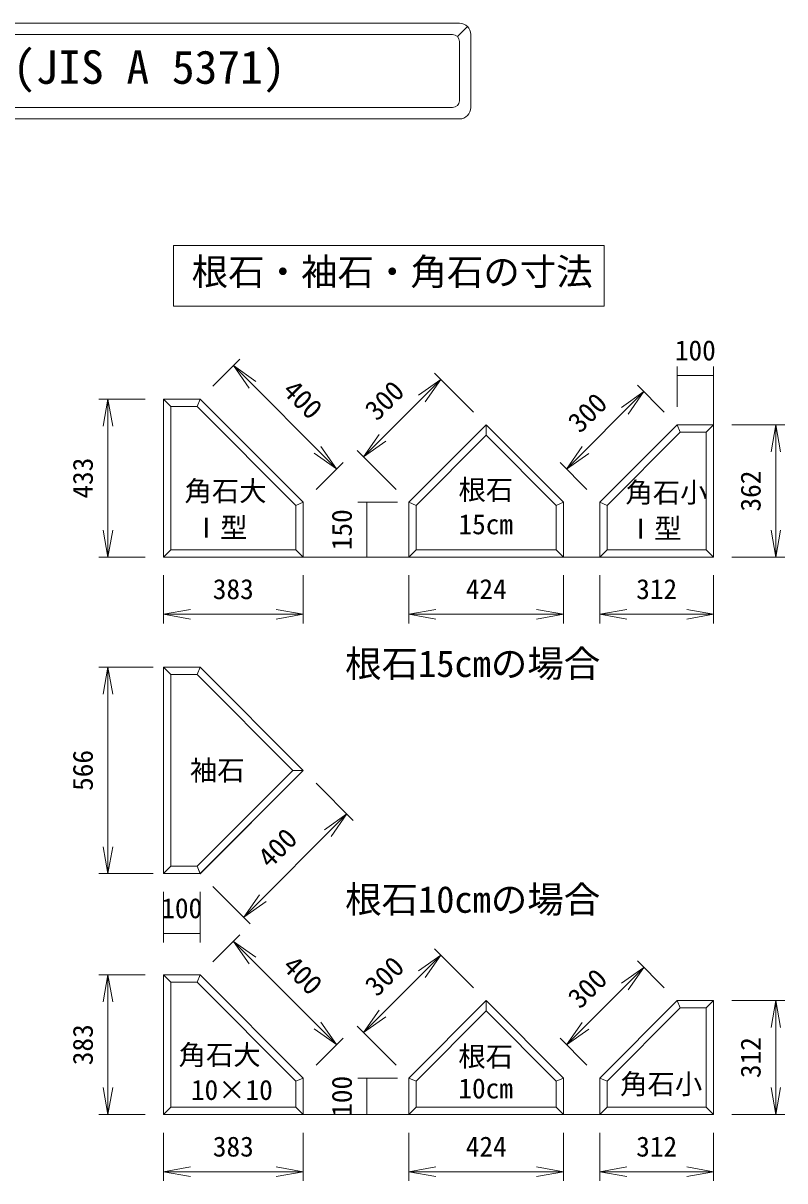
# Model space of a CAD drawing. Units: millimetres, scale not verified. Extents: x 5685 to 21727, y 2850 to 8063.
# Drawn here: x 7356 to 9028, y 5525 to 8063 of the extents above; entities that cross this region are included whole.
import ezdxf
from ezdxf.enums import TextEntityAlignment as Align

# ---------------------------------------------------------------- set-up
doc = ezdxf.new("R2010")
doc.units = ezdxf.units.MM
doc.header["$LTSCALE"] = 20
doc.layers.add('0_2', color=4, linetype='Continuous', lineweight=18)
doc.styles.add('ＭＳ ゴシック-5.0-0.0', font='')
doc.styles.get('ＭＳ ゴシック-5.0-0.0').set_extended_font_data('ＭＳ ゴシック-5.0-0.0')

msp = doc.modelspace()

# ---------------------------------------------------------------- linework, layer by layer
at = {"layer": '0_2'}
for p, q in [((5961.05, 8063.04), (8313.65, 8063.04)), ((8309.26, 8033.64), (8331.33, 8055.71)), ((5976.05, 8038.04), (8298.65, 8038.04)), ((8313.65, 7893.04), (8313.65, 8023.04)), ((8338.65, 8038.04), (8338.65, 7878.04)), ((5976.05, 7878.04), (8298.65, 7878.04)), ((5961.05, 7853.04), (8313.65, 7853.04)), ((7686.13, 7442.58), (7686.13, 7575.77)), ((7686.13, 7575.77), (8630.95, 7575.77)), ((8630.95, 7575.77), (8630.95, 7442.58)), ((8630.95, 7442.58), (7686.13, 7442.58)), ((7772.76, 7267.05), (7832.02, 7326.31)), ((7817.88, 7312.17), (7867.03, 7277.75)), ((7817.88, 7312.17), (7852.29, 7263.02)), ((7817.88, 7312.17), (8044.15, 7085.89)), ((8791.39, 7222.2), (8791.39, 7310.56)), ((8871.39, 7222.2), (8871.39, 7310.56)), ((8871.39, 7182.2), (8871.39, 7310.56)), ((8258.85, 7296.04), (8344.4, 7210.49)), ((8791.39, 7290.56), (8871.39, 7290.56)), ((8103.29, 7112.19), (8272.99, 7281.89)), ((8272.99, 7281.89), (8223.85, 7247.48)), ((8272.99, 7281.89), (8238.58, 7232.75)), ((8704.31, 7269.28), (8763.11, 7210.49)), ((7522.44, 7238.77), (7624.35, 7238.77)), ((7542.44, 7238.77), (7532.02, 7179.68)), ((7542.44, 7238.77), (7552.86, 7179.68)), ((7542.44, 7238.77), (7542.44, 6892.5)), ((7664.35, 7238.77), (7680.35, 7222.77)), ((7737.85, 7222.77), (7744.48, 7238.77)), ((8548.75, 7085.44), (8718.45, 7255.14)), ((8718.45, 7255.14), (8669.3, 7220.73)), ((8718.45, 7255.14), (8684.04, 7205.99)), ((7737.85, 7222.77), (7680.35, 7222.77)), ((7680.35, 6908.5), (7680.35, 7222.77)), ((7954.75, 7005.87), (7737.85, 7222.77)), ((8103.29, 7112.19), (8137.7, 7161.34)), ((8372.68, 7159.57), (8218.98, 7005.87)), ((8372.68, 7159.57), (8372.69, 7182.2)), ((8526.18, 7005.87), (8372.68, 7159.57)), ((8798.02, 7166.2), (8637.69, 7005.87)), ((8798.02, 7166.2), (8791.39, 7182.2)), ((8798.02, 7166.2), (8855.39, 7166.2)), ((8855.39, 7166.2), (8871.39, 7182.2)), ((8855.39, 6908.5), (8855.39, 7166.2)), ((8911.39, 7182.2), (9027.73, 7182.2)), ((9007.73, 7182.2), (8997.31, 7123.11)), ((9007.73, 7182.2), (9018.15, 7123.11)), ((9007.73, 7182.2), (9007.73, 6892.5)), ((8044.15, 7085.89), (8009.74, 7135.04)), ((8103.29, 7112.19), (8152.44, 7146.6)), ((8548.75, 7085.44), (8583.16, 7134.59)), ((8044.15, 7085.89), (7995, 7120.31)), ((8089.15, 7126.33), (8174.7, 7040.78)), ((8548.75, 7085.44), (8597.9, 7119.85)), ((7999.04, 7040.78), (8058.29, 7100.04)), ((8534.6, 7099.58), (8593.4, 7040.78)), ((7954.75, 7005.87), (7970.75, 7012.5)), ((7954.75, 6908.5), (7954.75, 7005.87)), ((8090.75, 7012.5), (8177.66, 7012.5)), ((8110.75, 6892.5), (8110.75, 7012.5)), ((8202.98, 7012.5), (8218.98, 7005.87)), ((8218.98, 6908.5), (8218.98, 7005.87)), ((8526.18, 7005.87), (8542.18, 7012.5)), ((8526.18, 6908.5), (8526.18, 7005.87)), ((8637.69, 7005.87), (8621.69, 7012.5)), ((8637.69, 6908.5), (8637.69, 7005.87)), ((7542.44, 6892.5), (7532.02, 6951.58)), ((7542.44, 6892.5), (7552.86, 6951.58)), ((9007.73, 6892.5), (8997.31, 6951.58)), ((9007.73, 6892.5), (9018.15, 6951.58)), ((7680.35, 6908.5), (7664.35, 6892.5)), ((7680.35, 6908.5), (7954.75, 6908.5)), ((7954.75, 6908.5), (7970.75, 6892.5)), ((8218.98, 6908.5), (8202.98, 6892.5)), ((8218.98, 6908.5), (8526.18, 6908.5)), ((8526.18, 6908.5), (8542.18, 6892.5)), ((8637.69, 6908.5), (8621.69, 6892.5)), ((8637.69, 6908.5), (8855.39, 6908.5)), ((8855.39, 6908.5), (8871.39, 6892.5)), ((7522.44, 6892.5), (7624.35, 6892.5)), ((8202.98, 6892.5), (7970.75, 6892.5)), ((8090.75, 6892.5), (8177.66, 6892.5)), ((8621.69, 6892.5), (8542.18, 6892.5)), ((8911.39, 6892.5), (9027.73, 6892.5)), ((7664.35, 6747.09), (7664.35, 6852.5)), ((7970.75, 6747.09), (7970.75, 6852.5)), ((8202.98, 6747.09), (8202.98, 6852.5)), ((8542.18, 6747.09), (8542.18, 6852.5)), ((8621.69, 6747.09), (8621.69, 6852.5)), ((8871.39, 6747.09), (8871.39, 6852.5)), ((7664.35, 6767.09), (7723.44, 6777.51)), ((7970.75, 6767.09), (7911.66, 6777.51)), ((8202.98, 6767.09), (8262.07, 6777.51)), ((8542.18, 6767.09), (8483.09, 6777.51)), ((8621.69, 6767.09), (8680.78, 6777.51)), ((8871.39, 6767.09), (8812.3, 6777.51)), ((7664.35, 6767.09), (7723.44, 6756.67)), ((7664.35, 6767.09), (7970.75, 6767.09)), ((7970.75, 6767.09), (7911.66, 6756.67)), ((8202.98, 6767.09), (8262.07, 6756.67)), ((8202.98, 6767.09), (8542.18, 6767.09)), ((8542.18, 6767.09), (8483.09, 6756.67)), ((8621.69, 6767.09), (8680.78, 6756.67)), ((8621.69, 6767.09), (8871.39, 6767.09)), ((8871.39, 6767.09), (8812.3, 6756.67)), ((7522.44, 6651.29), (7641.95, 6651.29)), ((7542.44, 6651.29), (7532.02, 6592.2)), ((7542.44, 6651.29), (7552.86, 6592.2)), ((7542.44, 6651.29), (7542.44, 6198.49)), ((7664.35, 6651.29), (7680.35, 6635.29)), ((7744.48, 6651.29), (7737.85, 6635.29)), ((7680.35, 6635.29), (7737.85, 6635.29)), ((7680.35, 6214.49), (7680.35, 6635.29)), ((7948.25, 6424.89), (7737.85, 6635.29)), ((7999.18, 6396.62), (8080.73, 6315.16)), ((7840.3, 6102.77), (8066.58, 6329.29)), ((8066.58, 6329.29), (8017.45, 6294.85)), ((8066.58, 6329.29), (8032.19, 6280.13)), ((7542.44, 6198.49), (7532.02, 6257.57)), ((7542.44, 6198.49), (7552.86, 6257.57)), ((7522.44, 6198.49), (7641.95, 6198.49)), ((7664.35, 6198.49), (7680.35, 6214.49)), ((7664.35, 6198.49), (7744.48, 6198.49)), ((7772.9, 6170.09), (7854.45, 6088.63)), ((7664.35, 6047.53), (7664.35, 6158.49)), ((7744.6, 6047.53), (7744.6, 6158.36)), ((7840.3, 6102.77), (7874.69, 6151.94)), ((7664.35, 6047.53), (7664.35, 6138.49)), ((7840.3, 6102.77), (7889.43, 6137.21)), ((7664.35, 6067.53), (7744.6, 6067.53)), ((7772.76, 6004.89), (7832.02, 6064.15)), ((7817.88, 6050.01), (7867.03, 6015.59)), ((7817.88, 6050.01), (7852.29, 6000.86)), ((7817.88, 6050.01), (8044.15, 5823.73)), ((8103.29, 5850.03), (8272.99, 6019.73)), ((8272.99, 6019.73), (8223.85, 5985.32)), ((8272.99, 6019.73), (8238.58, 5970.58)), ((8258.85, 6033.87), (8344.4, 5948.32)), ((8548.75, 5823.27), (8718.45, 5992.98)), ((8718.45, 5992.98), (8669.3, 5958.56)), ((8718.45, 5992.98), (8684.04, 5943.83)), ((8704.31, 6007.12), (8763.11, 5948.32)), ((7522.44, 5976.61), (7624.35, 5976.61)), ((7542.44, 5976.61), (7532.02, 5917.52)), ((7542.44, 5976.61), (7552.86, 5917.52)), ((7542.44, 5976.61), (7542.44, 5670.33)), ((7664.35, 5976.61), (7680.35, 5960.61)), ((7737.85, 5960.61), (7744.48, 5976.61)), ((7737.85, 5960.61), (7680.35, 5960.61)), ((7680.35, 5686.33), (7680.35, 5960.61)), ((7954.75, 5743.71), (7737.85, 5960.61)), ((8372.68, 5897.4), (8372.69, 5920.04)), ((8798.02, 5904.04), (8791.39, 5920.04)), ((8855.39, 5904.04), (8871.39, 5920.04)), ((8911.39, 5920.04), (9027.73, 5920.04)), ((9007.73, 5920.04), (8997.31, 5860.95)), ((9007.73, 5920.04), (9018.15, 5860.95)), ((9007.73, 5920.04), (9007.73, 5670.33)), ((8103.29, 5850.03), (8137.7, 5899.18)), ((8372.68, 5897.4), (8218.98, 5743.71)), ((8526.18, 5743.71), (8372.68, 5897.4)), ((8798.02, 5904.04), (8637.69, 5743.71)), ((8798.02, 5904.04), (8855.39, 5904.04)), ((8855.39, 5686.33), (8855.39, 5904.04)), ((8044.15, 5823.73), (8009.74, 5872.88)), ((8089.15, 5864.17), (8174.7, 5778.62)), ((8103.29, 5850.03), (8152.44, 5884.44)), ((8548.75, 5823.27), (8583.16, 5872.42)), ((8044.15, 5823.73), (7995, 5858.15)), ((7999.04, 5778.62), (8058.29, 5837.87)), ((8548.75, 5823.27), (8597.9, 5857.69)), ((8534.6, 5837.42), (8593.4, 5778.62)), ((7954.75, 5743.71), (7970.75, 5750.33)), ((7954.75, 5686.33), (7954.75, 5743.71)), ((8090.75, 5750.33), (8177.66, 5750.33)), ((8110.75, 5750.33), (8110.75, 5670.33)), ((8202.98, 5750.33), (8218.98, 5743.71)), ((8218.98, 5686.33), (8218.98, 5743.71)), ((8526.18, 5743.71), (8542.18, 5750.33)), ((8526.18, 5686.33), (8526.18, 5743.71)), ((8637.69, 5743.71), (8621.69, 5750.33)), ((8637.69, 5686.33), (8637.69, 5743.71)), ((7542.44, 5670.33), (7532.02, 5729.42)), ((7542.44, 5670.33), (7552.86, 5729.42)), ((9007.73, 5670.33), (8997.31, 5729.42)), ((9007.73, 5670.33), (9018.15, 5729.42)), ((7680.35, 5686.33), (7664.35, 5670.33)), ((7680.35, 5686.33), (7954.75, 5686.33)), ((7954.75, 5686.33), (7970.75, 5670.33)), ((8218.98, 5686.33), (8202.98, 5670.33)), ((8218.98, 5686.33), (8526.18, 5686.33)), ((8526.18, 5686.33), (8542.18, 5670.33)), ((8637.69, 5686.33), (8621.69, 5670.33)), ((8637.69, 5686.33), (8855.39, 5686.33)), ((8855.39, 5686.33), (8871.39, 5670.33)), ((7522.44, 5670.33), (7624.35, 5670.33)), ((7970.75, 5670.33), (8202.98, 5670.33)), ((8090.75, 5670.33), (8177.66, 5670.33)), ((8542.18, 5670.33), (8621.69, 5670.33)), ((8911.39, 5670.33), (9027.73, 5670.33)), ((7664.35, 5524.93), (7664.35, 5630.33)), ((7970.75, 5524.93), (7970.75, 5630.33)), ((8202.98, 5524.93), (8202.98, 5630.33)), ((8542.18, 5524.93), (8542.18, 5630.33)), ((8621.69, 5524.93), (8621.69, 5630.33)), ((8871.39, 5524.93), (8871.39, 5630.33)), ((7664.35, 5544.93), (7723.44, 5555.35)), ((7664.35, 5544.93), (7723.44, 5534.51)), ((7664.35, 5544.93), (7970.75, 5544.93)), ((7970.75, 5544.93), (7911.66, 5555.35)), ((7970.75, 5544.93), (7911.66, 5534.51)), ((8202.98, 5544.93), (8262.07, 5555.35)), ((8202.98, 5544.93), (8262.07, 5534.51)), ((8202.98, 5544.93), (8542.18, 5544.93)), ((8542.18, 5544.93), (8483.09, 5555.35)), ((8542.18, 5544.93), (8483.09, 5534.51)), ((8621.69, 5544.93), (8680.78, 5555.35)), ((8621.69, 5544.93), (8680.78, 5534.51)), ((8621.69, 5544.93), (8871.39, 5544.93)), ((8871.39, 5544.93), (8812.3, 5555.35)), ((8871.39, 5544.93), (8812.3, 5534.51))]:
    msp.add_line(p, q, dxfattribs=at)
at = {"layer": '0_2', "color": 2}
for p, q in [((7744.48, 7238.77), (7664.35, 7238.77)), ((7664.35, 6892.5), (7664.35, 7238.77)), ((7970.75, 7012.5), (7744.48, 7238.77)), ((8372.69, 7182.2), (8202.98, 7012.5)), ((8542.18, 7012.5), (8372.69, 7182.2)), ((8791.39, 7182.2), (8621.69, 7012.5)), ((8791.39, 7182.2), (8871.39, 7182.2)), ((8871.39, 6892.5), (8871.39, 7182.2)), ((7970.75, 6892.5), (7970.75, 7012.5)), ((8202.98, 6892.5), (8202.98, 7012.5)), ((8542.18, 6892.5), (8542.18, 7012.5)), ((8621.69, 6892.5), (8621.69, 7012.5)), ((7664.35, 6892.5), (7970.75, 6892.5)), ((8202.98, 6892.5), (8542.18, 6892.5)), ((8621.69, 6892.5), (8871.39, 6892.5)), ((7664.35, 6651.29), (7664.35, 6198.49)), ((7664.35, 6651.29), (7744.48, 6651.29)), ((7970.88, 6424.89), (7744.48, 6651.29)), ((7970.88, 6424.89), (7744.6, 6198.36)), ((7744.6, 6198.36), (7664.35, 6198.49)), ((7744.48, 5976.61), (7664.35, 5976.61)), ((7664.35, 5670.33), (7664.35, 5976.61)), ((7970.75, 5750.33), (7744.48, 5976.61)), ((8372.69, 5920.04), (8202.98, 5750.33)), ((8542.18, 5750.33), (8372.69, 5920.04)), ((8791.39, 5920.04), (8621.69, 5750.33)), ((8791.39, 5920.04), (8871.39, 5920.04)), ((8871.39, 5670.33), (8871.39, 5920.04)), ((7970.75, 5670.33), (7970.75, 5750.33)), ((8202.98, 5670.33), (8202.98, 5750.33)), ((8542.18, 5670.33), (8542.18, 5750.33)), ((8621.69, 5670.33), (8621.69, 5750.33)), ((7664.35, 5670.33), (7970.75, 5670.33)), ((8202.98, 5670.33), (8542.18, 5670.33)), ((8621.69, 5670.33), (8871.39, 5670.33))]:
    msp.add_line(p, q, dxfattribs=at)
at = {"layer": '0_2', "color": 9}
for p, q in [((8871.39, 7182.2), (8855.39, 7166.2)), ((8855.39, 7166.2), (8855.39, 6908.5)), ((8871.39, 6892.5), (8871.39, 7182.2)), ((7970.75, 7012.5), (7954.75, 7005.87)), ((7954.75, 7005.87), (7954.75, 6908.5)), ((7970.75, 6892.5), (7970.75, 7012.5)), ((8542.18, 7012.5), (8526.18, 7005.87)), ((8526.18, 7005.87), (8526.18, 6908.5)), ((8542.18, 6892.5), (8542.18, 7012.5)), ((7954.75, 6908.5), (7970.75, 6892.5)), ((8526.18, 6908.5), (8542.18, 6892.5)), ((8855.39, 6908.5), (8871.39, 6892.5)), ((7680.35, 6214.49), (7664.35, 6198.49)), ((7664.35, 6198.49), (7744.6, 6198.36)), ((7737.85, 6214.49), (7680.35, 6214.49)), ((7744.6, 6198.36), (7737.85, 6214.49)), ((8871.39, 5920.04), (8855.39, 5904.04)), ((8871.39, 5670.33), (8871.39, 5920.04)), ((8855.39, 5904.04), (8855.39, 5686.33)), ((7970.75, 5750.33), (7954.75, 5743.71)), ((7954.75, 5743.71), (7954.75, 5686.33)), ((7970.75, 5670.33), (7970.75, 5750.33)), ((8542.18, 5750.33), (8526.18, 5743.71)), ((8526.18, 5743.71), (8526.18, 5686.33)), ((8542.18, 5670.33), (8542.18, 5750.33)), ((7954.75, 5686.33), (7970.75, 5670.33)), ((8526.18, 5686.33), (8542.18, 5670.33)), ((8855.39, 5686.33), (8871.39, 5670.33))]:
    msp.add_line(p, q, dxfattribs=at)
at = {"layer": '0_2', "color": 7}
for p, q in [((7680.35, 6908.5), (7664.35, 6892.5)), ((7954.75, 6908.5), (7680.35, 6908.5)), ((7970.75, 6892.5), (7954.75, 6908.5)), ((8218.98, 6908.5), (8202.98, 6892.5)), ((8526.18, 6908.5), (8218.98, 6908.5)), ((8542.18, 6892.5), (8526.18, 6908.5)), ((8637.69, 6908.5), (8621.69, 6892.5)), ((8855.39, 6908.5), (8637.69, 6908.5)), ((8871.39, 6892.5), (8855.39, 6908.5)), ((7664.35, 6892.5), (7970.75, 6892.5)), ((8202.98, 6892.5), (8542.18, 6892.5)), ((8621.69, 6892.5), (8871.39, 6892.5)), ((7948.25, 6424.89), (7737.85, 6214.49)), ((7744.48, 6198.49), (7970.88, 6424.89)), ((7970.88, 6424.89), (7948.25, 6424.89)), ((7737.85, 6214.49), (7744.48, 6198.49)), ((7680.35, 5686.33), (7664.35, 5670.33)), ((7954.75, 5686.33), (7680.35, 5686.33)), ((7970.75, 5670.33), (7954.75, 5686.33)), ((8218.98, 5686.33), (8202.98, 5670.33)), ((8526.18, 5686.33), (8218.98, 5686.33)), ((8542.18, 5670.33), (8526.18, 5686.33)), ((8637.69, 5686.33), (8621.69, 5670.33)), ((8855.39, 5686.33), (8637.69, 5686.33)), ((8871.39, 5670.33), (8855.39, 5686.33)), ((7664.35, 5670.33), (7970.75, 5670.33)), ((8202.98, 5670.33), (8542.18, 5670.33)), ((8621.69, 5670.33), (8871.39, 5670.33))]:
    msp.add_line(p, q, dxfattribs=at)
at = {"layer": '0_2'}
for centre, radius, start, end in [((8313.65, 8038.04), 25, 0, 90), ((8298.65, 8023.04), 15, 0, 90), ((8298.65, 7893.04), 15, 270, 0), ((8313.65, 7878.04), 25, 270, 0)]:
    msp.add_arc(centre, radius, start, end, dxfattribs=at)

# ---------------------------------------------------------------- texts
at = {"layer": '0_2', "color": 7, "style": 'ＭＳ ゴシック-5.0-0.0'}
for s, height, p in [('コンクリート積みブロック\u3000(JIS A 5371)', 73.31, (6033.7, 7908.06)), ('根石・袖石・角石の寸法', 58.65, (7726.21, 7471.1)), ('100', 43.99, (8786.39, 7310.56)), ('角石大', 43.99, (7710.39, 7002.07)), ('根石', 43.99, (8311.6, 7004.83)), ('角石小', 43.99, (8677.95, 6999.11)), ('Ⅰ型', 43.99, (7728.55, 6921.83)), ('15cm', 43.99, (8311.6, 6929.28)), ('Ⅰ型', 43.99, (8681.04, 6919.92)), ('383', 43.99, (7772.55, 6787.09)), ('424', 43.99, (8327.58, 6787.09)), ('312', 43.99, (8701.54, 6787.09)), ('根石15cmの場合', 58.65, (8062.96, 6612)), ('袖石', 43.99, (7722.42, 6389.82)), ('根石10cmの場合', 58.65, (8062.96, 6095.03)), ('100', 43.99, (7659.48, 6087.53)), ('角石大', 43.99, (7697.47, 5765.92)), ('根石', 43.99, (8311.34, 5762.52)), ('角石小', 43.99, (8666.4, 5702.16)), ('10×10', 43.99, (7724.48, 5689.12)), ('10cm', 43.99, (8311.34, 5692.44)), ('383', 43.99, (7772.55, 5564.93)), ('424', 43.99, (8327.58, 5564.93)), ('312', 43.99, (8701.54, 5564.93))]:
    msp.add_text(s, height=height, dxfattribs=at).set_placement(p, align=Align.BOTTOM_LEFT)
for s, rotation, p in [('400', 315, (7913.34, 7244.99)), ('300', 45, (8142.18, 7179.36)), ('300', 45, (8587.64, 7152.61)), ('433', 90, (7522.44, 7020.63)), ('362', 90, (8987.73, 6992.35)), ('150', 90, (8090.75, 6907.5)), ('566', 90, (7522.44, 6379.89)), ('400', 45.032, (7907.49, 6198.33)), ('400', 315, (7913.34, 5982.83)), ('300', 45, (8142.18, 5917.2)), ('300', 45, (8587.64, 5890.45)), ('383', 90, (7522.44, 5778.47)), ('312', 90, (8987.73, 5750.19)), ('100', 90, (8090.75, 5665.33))]:
    msp.add_text(s, height=43.99, rotation=rotation, dxfattribs=at).set_placement(p, align=Align.BOTTOM_LEFT)

doc.saveas('drawing.dxf')
